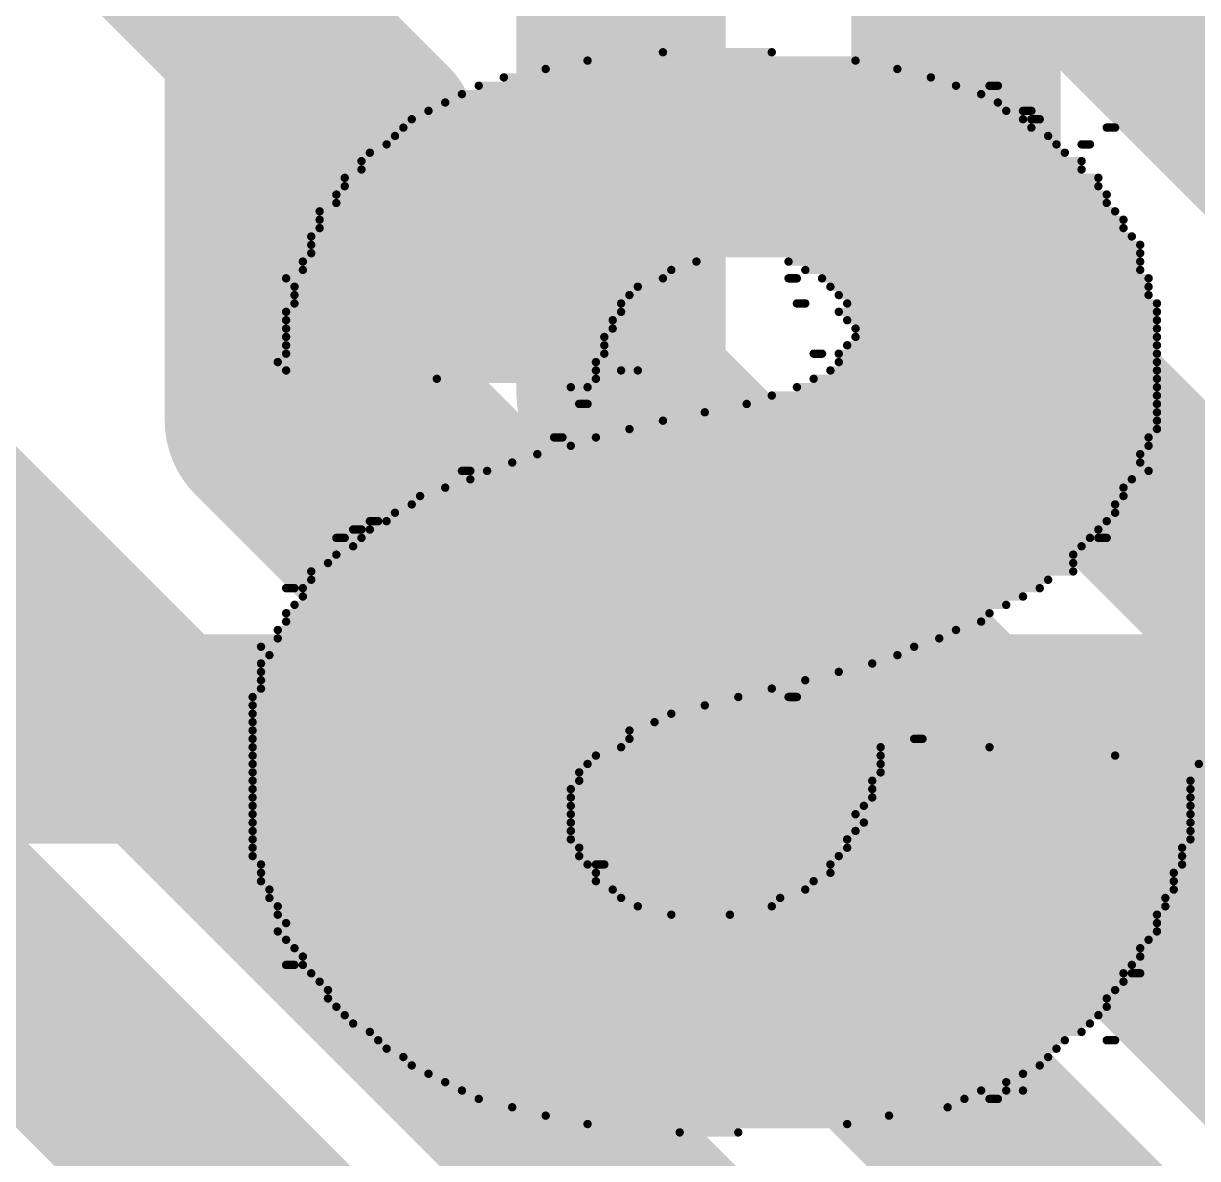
# Model space of a CAD drawing. Header units: millimetres. Extents: x -0.12 to 2.11, y 0 to 1.55.
# Drawn here: x 1.1576 to 1.2978, y 0.6839 to 0.8194 of the extents above; entities that cross this region are included whole.
import ezdxf

# ---------------------------------------------------------------- set-up
doc = ezdxf.new("R2010")
doc.units = ezdxf.units.MM
doc.header["$MEASUREMENT"] = 0
for name, color, linetype in [('BottomLayer', 5, 'Continuous'), ('BottomOverlay', 54, 'Continuous'), ('TopLayer', 1, 'Continuous')]:
    doc.layers.add(name, color=color, linetype=linetype)

msp = doc.modelspace()

# ---------------------------------------------------------------- linework, layer by layer
at = {"layer": 'BottomLayer', "const_width": 0.025}
for points in [[(1.229, 0.77526), (1.229, 0.878)], [(1.187, 0.77201), (1.187, 0.864)], [(1.269, 0.7865), (1.269, 0.86)], [(1.269, 0.7865), (1.3535, 0.702)], [(1.13, 0.778), (1.305, 0.603)], [(1.229, 0.77526), (1.33726, 0.667)], [(1.187, 0.77201), (1.32401, 0.635)], [(1.128, 0.734), (1.291, 0.571)]]:
    msp.add_lwpolyline(points, dxfattribs=at)
at = {"layer": 'BottomLayer', "const_width": 0.0125}
for points in [[(1.26275, 0.7865, 1), (1.27525, 0.7865, 1)], [(1.26275, 0.7865, 1), (1.27525, 0.7865, 1)], [(1.22275, 0.77526, 1), (1.23525, 0.77526, 1)], [(1.22275, 0.77526, 1), (1.23525, 0.77526, 1)], [(1.18075, 0.77201, 1), (1.19325, 0.77201, 1)], [(1.18075, 0.77201, 1), (1.19325, 0.77201, 1)]]:
    msp.add_lwpolyline(points, format="xyb", close=True, dxfattribs=at)
at = {"layer": 'BottomOverlay', "const_width": 0.001}
for points in [[(1.234, 0.816), (1.247, 0.816)], [(1.225, 0.815), (1.257, 0.815)], [(1.215, 0.813), (1.266, 0.813)], [(1.22, 0.814), (1.262, 0.814)], [(1.212, 0.812), (1.269, 0.812)], [(1.273, 0.812), (1.274, 0.812)], [(1.208, 0.81), (1.274, 0.81)], [(1.21, 0.811), (1.272, 0.811)], [(1.206, 0.809), (1.275, 0.809)], [(1.277, 0.809), (1.278, 0.809)], [(1.204, 0.808), (1.277, 0.808)], [(1.278, 0.808), (1.279, 0.808)], [(1.202, 0.806), (1.28, 0.806)], [(1.203, 0.807), (1.278, 0.807)], [(1.287, 0.807), (1.288, 0.807)], [(1.201, 0.805), (1.281, 0.805)], [(1.284, 0.805), (1.285, 0.805)], [(1.198, 0.803), (1.284, 0.803)], [(1.199, 0.804), (1.282, 0.804)], [(1.198, 0.802), (1.284, 0.802)], [(1.196, 0.801), (1.286, 0.801)], [(1.195, 0.799), (1.287, 0.799)], [(1.196, 0.8), (1.286, 0.8)], [(1.195, 0.798), (1.287, 0.798)], [(1.193, 0.797), (1.288, 0.797)], [(1.193, 0.796), (1.289, 0.796)], [(1.193, 0.795), (1.289, 0.795)], [(1.192, 0.794), (1.29, 0.794)], [(1.192, 0.793), (1.291, 0.793)], [(1.192, 0.792), (1.291, 0.792)], [(1.191, 0.791), (1.238, 0.791)], [(1.249, 0.791), (1.291, 0.791)], [(1.189, 0.789), (1.234, 0.789)], [(1.191, 0.79), (1.235, 0.79)], [(1.249, 0.789), (1.25, 0.789)], [(1.251, 0.79), (1.291, 0.79)], [(1.253, 0.789), (1.292, 0.789)], [(1.19, 0.788), (1.231, 0.788)], [(1.254, 0.788), (1.292, 0.788)], [(1.19, 0.787), (1.23, 0.787)], [(1.255, 0.787), (1.292, 0.787)], [(1.189, 0.785), (1.229, 0.785)], [(1.19, 0.786), (1.229, 0.786)], [(1.25, 0.786), (1.251, 0.786)], [(1.255, 0.785), (1.293, 0.785)], [(1.256, 0.786), (1.293, 0.786)], [(1.189, 0.784), (1.228, 0.784)], [(1.256, 0.784), (1.293, 0.784)], [(1.189, 0.783), (1.228, 0.783)], [(1.189, 0.782), (1.227, 0.782)], [(1.257, 0.783), (1.293, 0.783)], [(1.257, 0.782), (1.293, 0.782)], [(1.189, 0.781), (1.227, 0.781)], [(1.256, 0.781), (1.293, 0.781)], [(1.189, 0.78), (1.227, 0.78)], [(1.252, 0.78), (1.253, 0.78)], [(1.255, 0.78), (1.293, 0.78)], [(1.188, 0.779), (1.226, 0.779)], [(1.189, 0.778), (1.226, 0.778)], [(1.229, 0.778), (1.231, 0.778)], [(1.254, 0.778), (1.293, 0.778)], [(1.255, 0.779), (1.293, 0.779)], [(1.207, 0.777), (1.226, 0.777)], [(1.252, 0.777), (1.293, 0.777)], [(1.223, 0.776), (1.225, 0.776)], [(1.247, 0.775), (1.293, 0.775)], [(1.25, 0.776), (1.293, 0.776)], [(1.224, 0.774), (1.225, 0.774)], [(1.244, 0.774), (1.293, 0.774)], [(1.239, 0.773), (1.293, 0.773)], [(1.23, 0.771), (1.293, 0.771)], [(1.234, 0.772), (1.293, 0.772)], [(1.221, 0.77), (1.222, 0.77)], [(1.226, 0.77), (1.292, 0.77)], [(1.219, 0.768), (1.291, 0.768)], [(1.223, 0.769), (1.292, 0.769)], [(1.216, 0.767), (1.291, 0.767)], [(1.21, 0.766), (1.211, 0.766)], [(1.213, 0.766), (1.292, 0.766)], [(1.208, 0.764), (1.289, 0.764)], [(1.211, 0.765), (1.29, 0.765)], [(1.205, 0.763), (1.289, 0.763)], [(1.202, 0.761), (1.288, 0.761)], [(1.204, 0.762), (1.288, 0.762)], [(1.199, 0.76), (1.2, 0.76)], [(1.201, 0.76), (1.287, 0.76)], [(1.197, 0.759), (1.198, 0.759)], [(1.199, 0.759), (1.286, 0.759)], [(1.195, 0.758), (1.196, 0.758)], [(1.197, 0.757), (1.284, 0.757)], [(1.198, 0.758), (1.285, 0.758)], [(1.286, 0.758), (1.287, 0.758)], [(1.195, 0.756), (1.283, 0.756)], [(1.192, 0.754), (1.283, 0.754)], [(1.194, 0.755), (1.283, 0.755)], [(1.192, 0.753), (1.28, 0.753)], [(1.189, 0.752), (1.19, 0.752)], [(1.191, 0.752), (1.279, 0.752)], [(1.19, 0.75), (1.275, 0.75)], [(1.191, 0.751), (1.277, 0.751)], [(1.189, 0.749), (1.273, 0.749)], [(1.188, 0.747), (1.269, 0.747)], [(1.189, 0.748), (1.272, 0.748)], [(1.188, 0.746), (1.267, 0.746)], [(1.186, 0.745), (1.264, 0.745)], [(1.186, 0.743), (1.259, 0.743)], [(1.187, 0.744), (1.262, 0.744)], [(1.186, 0.742), (1.255, 0.742)], [(1.186, 0.741), (1.251, 0.741)], [(1.186, 0.74), (1.247, 0.74)], [(1.185, 0.739), (1.243, 0.739)], [(1.249, 0.739), (1.25, 0.739)], [(1.185, 0.738), (1.239, 0.738)], [(1.185, 0.737), (1.235, 0.737)], [(1.185, 0.736), (1.233, 0.736)], [(1.185, 0.735), (1.23, 0.735)], [(1.185, 0.734), (1.23, 0.734)], [(1.185, 0.733), (1.229, 0.733)], [(1.26, 0.733), (1.273, 0.733)], [(1.264, 0.734), (1.265, 0.734)], [(1.185, 0.732), (1.226, 0.732)], [(1.26, 0.732), (1.288, 0.732)], [(1.185, 0.731), (1.225, 0.731)], [(1.185, 0.73), (1.224, 0.73)], [(1.26, 0.731), (1.298, 0.731)], [(1.26, 0.73), (1.299, 0.73)], [(1.185, 0.729), (1.224, 0.729)], [(1.259, 0.729), (1.297, 0.729)], [(1.185, 0.728), (1.223, 0.728)], [(1.259, 0.728), (1.297, 0.728)], [(1.185, 0.727), (1.223, 0.727)], [(1.185, 0.726), (1.223, 0.726)], [(1.258, 0.726), (1.297, 0.726)], [(1.259, 0.727), (1.297, 0.727)], [(1.185, 0.725), (1.223, 0.725)], [(1.257, 0.725), (1.297, 0.725)], [(1.185, 0.724), (1.223, 0.724)], [(1.185, 0.723), (1.223, 0.723)], [(1.257, 0.723), (1.297, 0.723)], [(1.258, 0.724), (1.297, 0.724)], [(1.185, 0.722), (1.223, 0.722)], [(1.256, 0.722), (1.297, 0.722)], [(1.185, 0.721), (1.224, 0.721)], [(1.256, 0.721), (1.296, 0.721)], [(1.185, 0.72), (1.224, 0.72)], [(1.186, 0.719), (1.225, 0.719)], [(1.226, 0.719), (1.227, 0.719)], [(1.254, 0.719), (1.296, 0.719)], [(1.255, 0.72), (1.296, 0.72)], [(1.186, 0.718), (1.226, 0.718)], [(1.254, 0.718), (1.295, 0.718)], [(1.186, 0.717), (1.226, 0.717)], [(1.187, 0.716), (1.228, 0.716)], [(1.251, 0.716), (1.295, 0.716)], [(1.252, 0.717), (1.295, 0.717)], [(1.187, 0.715), (1.229, 0.715)], [(1.248, 0.715), (1.294, 0.715)], [(1.188, 0.714), (1.231, 0.714)], [(1.247, 0.714), (1.294, 0.714)], [(1.188, 0.713), (1.235, 0.713)], [(1.189, 0.712), (1.293, 0.712)], [(1.242, 0.713), (1.293, 0.713)], [(1.188, 0.711), (1.293, 0.711)], [(1.189, 0.71), (1.292, 0.71)], [(1.19, 0.709), (1.291, 0.709)], [(1.191, 0.708), (1.291, 0.708)], [(1.189, 0.707), (1.19, 0.707)], [(1.191, 0.707), (1.29, 0.707)], [(1.192, 0.706), (1.289, 0.706)], [(1.193, 0.705), (1.289, 0.705)], [(1.29, 0.706), (1.291, 0.706)], [(1.194, 0.704), (1.288, 0.704)], [(1.194, 0.703), (1.287, 0.703)], [(1.195, 0.702), (1.287, 0.702)], [(1.196, 0.701), (1.286, 0.701)], [(1.197, 0.7), (1.285, 0.7)], [(1.199, 0.699), (1.284, 0.699)], [(1.2, 0.698), (1.282, 0.698)], [(1.287, 0.698), (1.288, 0.698)], [(1.201, 0.697), (1.281, 0.697)], [(1.203, 0.696), (1.28, 0.696)], [(1.204, 0.695), (1.279, 0.695)], [(1.206, 0.694), (1.277, 0.694)], [(1.208, 0.693), (1.275, 0.693)], [(1.21, 0.692), (1.272, 0.692)], [(1.212, 0.691), (1.27, 0.691)], [(1.273, 0.691), (1.274, 0.691)], [(1.275, 0.692), (1.277, 0.692)], [(1.216, 0.69), (1.268, 0.69)], [(1.22, 0.689), (1.261, 0.689)], [(1.225, 0.688), (1.256, 0.688)], [(1.236, 0.687), (1.243, 0.687)]]:
    msp.add_lwpolyline(points, dxfattribs=at)
at = {"layer": 'BottomOverlay', "const_width": 0.0005}
for points in [[(1.23375, 0.816, 1), (1.23425, 0.816, 1)], [(1.24675, 0.816, 1), (1.24725, 0.816, 1)], [(1.22475, 0.815, 1), (1.22525, 0.815, 1)], [(1.25675, 0.815, 1), (1.25725, 0.815, 1)], [(1.21475, 0.813, 1), (1.21525, 0.813, 1)], [(1.21975, 0.814, 1), (1.22025, 0.814, 1)], [(1.26175, 0.814, 1), (1.26225, 0.814, 1)], [(1.26575, 0.813, 1), (1.26625, 0.813, 1)], [(1.21175, 0.812, 1), (1.21225, 0.812, 1)], [(1.26875, 0.812, 1), (1.26925, 0.812, 1)], [(1.27275, 0.812, 1), (1.27325, 0.812, 1)], [(1.27375, 0.812, 1), (1.27425, 0.812, 1)], [(1.20775, 0.81, 1), (1.20825, 0.81, 1)], [(1.20975, 0.811, 1), (1.21025, 0.811, 1)], [(1.27175, 0.811, 1), (1.27225, 0.811, 1)], [(1.27375, 0.81, 1), (1.27425, 0.81, 1)], [(1.20575, 0.809, 1), (1.20625, 0.809, 1)], [(1.27475, 0.809, 1), (1.27525, 0.809, 1)], [(1.27675, 0.809, 1), (1.27725, 0.809, 1)], [(1.27775, 0.809, 1), (1.27825, 0.809, 1)], [(1.20375, 0.808, 1), (1.20425, 0.808, 1)], [(1.27675, 0.808, 1), (1.27725, 0.808, 1)], [(1.27775, 0.808, 1), (1.27825, 0.808, 1)], [(1.27875, 0.808, 1), (1.27925, 0.808, 1)], [(1.20175, 0.806, 1), (1.20225, 0.806, 1)], [(1.20275, 0.807, 1), (1.20325, 0.807, 1)], [(1.27775, 0.807, 1), (1.27825, 0.807, 1)], [(1.27975, 0.806, 1), (1.28025, 0.806, 1)], [(1.28675, 0.807, 1), (1.28725, 0.807, 1)], [(1.28775, 0.807, 1), (1.28825, 0.807, 1)], [(1.20075, 0.805, 1), (1.20125, 0.805, 1)], [(1.28075, 0.805, 1), (1.28125, 0.805, 1)], [(1.28375, 0.805, 1), (1.28425, 0.805, 1)], [(1.28475, 0.805, 1), (1.28525, 0.805, 1)], [(1.19775, 0.803, 1), (1.19825, 0.803, 1)], [(1.19875, 0.804, 1), (1.19925, 0.804, 1)], [(1.28175, 0.804, 1), (1.28225, 0.804, 1)], [(1.28375, 0.803, 1), (1.28425, 0.803, 1)], [(1.19775, 0.802, 1), (1.19825, 0.802, 1)], [(1.28375, 0.802, 1), (1.28425, 0.802, 1)], [(1.19575, 0.801, 1), (1.19625, 0.801, 1)], [(1.28575, 0.801, 1), (1.28625, 0.801, 1)], [(1.19475, 0.799, 1), (1.19525, 0.799, 1)], [(1.19575, 0.8, 1), (1.19625, 0.8, 1)], [(1.28575, 0.8, 1), (1.28625, 0.8, 1)], [(1.28675, 0.799, 1), (1.28725, 0.799, 1)], [(1.19475, 0.798, 1), (1.19525, 0.798, 1)], [(1.28675, 0.798, 1), (1.28725, 0.798, 1)], [(1.19275, 0.797, 1), (1.19325, 0.797, 1)], [(1.19275, 0.796, 1), (1.19325, 0.796, 1)], [(1.28775, 0.797, 1), (1.28825, 0.797, 1)], [(1.28875, 0.796, 1), (1.28925, 0.796, 1)], [(1.19275, 0.795, 1), (1.19325, 0.795, 1)], [(1.28875, 0.795, 1), (1.28925, 0.795, 1)], [(1.19175, 0.794, 1), (1.19225, 0.794, 1)], [(1.28975, 0.794, 1), (1.29025, 0.794, 1)], [(1.19175, 0.793, 1), (1.19225, 0.793, 1)], [(1.19175, 0.792, 1), (1.19225, 0.792, 1)], [(1.29075, 0.793, 1), (1.29125, 0.793, 1)], [(1.29075, 0.792, 1), (1.29125, 0.792, 1)], [(1.19075, 0.791, 1), (1.19125, 0.791, 1)], [(1.23775, 0.791, 1), (1.23825, 0.791, 1)], [(1.24875, 0.791, 1), (1.24925, 0.791, 1)], [(1.29075, 0.791, 1), (1.29125, 0.791, 1)], [(1.18875, 0.789, 1), (1.18925, 0.789, 1)], [(1.19075, 0.79, 1), (1.19125, 0.79, 1)], [(1.23375, 0.789, 1), (1.23425, 0.789, 1)], [(1.23475, 0.79, 1), (1.23525, 0.79, 1)], [(1.24875, 0.789, 1), (1.24925, 0.789, 1)], [(1.24975, 0.789, 1), (1.25025, 0.789, 1)], [(1.25075, 0.79, 1), (1.25125, 0.79, 1)], [(1.25275, 0.789, 1), (1.25325, 0.789, 1)], [(1.29075, 0.79, 1), (1.29125, 0.79, 1)], [(1.29175, 0.789, 1), (1.29225, 0.789, 1)], [(1.18975, 0.788, 1), (1.19025, 0.788, 1)], [(1.23075, 0.788, 1), (1.23125, 0.788, 1)], [(1.25375, 0.788, 1), (1.25425, 0.788, 1)], [(1.29175, 0.788, 1), (1.29225, 0.788, 1)], [(1.18975, 0.787, 1), (1.19025, 0.787, 1)], [(1.22975, 0.787, 1), (1.23025, 0.787, 1)], [(1.25475, 0.787, 1), (1.25525, 0.787, 1)], [(1.29175, 0.787, 1), (1.29225, 0.787, 1)], [(1.18875, 0.785, 1), (1.18925, 0.785, 1)], [(1.18975, 0.786, 1), (1.19025, 0.786, 1)], [(1.22875, 0.786, 1), (1.22925, 0.786, 1)], [(1.22875, 0.785, 1), (1.22925, 0.785, 1)], [(1.24975, 0.786, 1), (1.25025, 0.786, 1)], [(1.25075, 0.786, 1), (1.25125, 0.786, 1)], [(1.25475, 0.785, 1), (1.25525, 0.785, 1)], [(1.25575, 0.786, 1), (1.25625, 0.786, 1)], [(1.29275, 0.786, 1), (1.29325, 0.786, 1)], [(1.29275, 0.785, 1), (1.29325, 0.785, 1)], [(1.18875, 0.784, 1), (1.18925, 0.784, 1)], [(1.22775, 0.784, 1), (1.22825, 0.784, 1)], [(1.25575, 0.784, 1), (1.25625, 0.784, 1)], [(1.29275, 0.784, 1), (1.29325, 0.784, 1)], [(1.18875, 0.783, 1), (1.18925, 0.783, 1)], [(1.18875, 0.782, 1), (1.18925, 0.782, 1)], [(1.22675, 0.782, 1), (1.22725, 0.782, 1)], [(1.22775, 0.783, 1), (1.22825, 0.783, 1)], [(1.25675, 0.783, 1), (1.25725, 0.783, 1)], [(1.25675, 0.782, 1), (1.25725, 0.782, 1)], [(1.29275, 0.783, 1), (1.29325, 0.783, 1)], [(1.29275, 0.782, 1), (1.29325, 0.782, 1)], [(1.18875, 0.781, 1), (1.18925, 0.781, 1)], [(1.22675, 0.781, 1), (1.22725, 0.781, 1)], [(1.25575, 0.781, 1), (1.25625, 0.781, 1)], [(1.29275, 0.781, 1), (1.29325, 0.781, 1)], [(1.18875, 0.78, 1), (1.18925, 0.78, 1)], [(1.22675, 0.78, 1), (1.22725, 0.78, 1)], [(1.25175, 0.78, 1), (1.25225, 0.78, 1)], [(1.25275, 0.78, 1), (1.25325, 0.78, 1)], [(1.25475, 0.78, 1), (1.25525, 0.78, 1)], [(1.29275, 0.78, 1), (1.29325, 0.78, 1)], [(1.18775, 0.779, 1), (1.18825, 0.779, 1)], [(1.18875, 0.778, 1), (1.18925, 0.778, 1)], [(1.22575, 0.779, 1), (1.22625, 0.779, 1)], [(1.22575, 0.778, 1), (1.22625, 0.778, 1)], [(1.22875, 0.778, 1), (1.22925, 0.778, 1)], [(1.23075, 0.778, 1), (1.23125, 0.778, 1)], [(1.25375, 0.778, 1), (1.25425, 0.778, 1)], [(1.25475, 0.779, 1), (1.25525, 0.779, 1)], [(1.29275, 0.779, 1), (1.29325, 0.779, 1)], [(1.29275, 0.778, 1), (1.29325, 0.778, 1)], [(1.20675, 0.777, 1), (1.20725, 0.777, 1)], [(1.22575, 0.777, 1), (1.22625, 0.777, 1)], [(1.25175, 0.777, 1), (1.25225, 0.777, 1)], [(1.29275, 0.777, 1), (1.29325, 0.777, 1)], [(1.22275, 0.776, 1), (1.22325, 0.776, 1)], [(1.22475, 0.776, 1), (1.22525, 0.776, 1)], [(1.24675, 0.775, 1), (1.24725, 0.775, 1)], [(1.24975, 0.776, 1), (1.25025, 0.776, 1)], [(1.29275, 0.776, 1), (1.29325, 0.776, 1)], [(1.29275, 0.775, 1), (1.29325, 0.775, 1)], [(1.22375, 0.774, 1), (1.22425, 0.774, 1)], [(1.22475, 0.774, 1), (1.22525, 0.774, 1)], [(1.24375, 0.774, 1), (1.24425, 0.774, 1)], [(1.29275, 0.774, 1), (1.29325, 0.774, 1)], [(1.23875, 0.773, 1), (1.23925, 0.773, 1)], [(1.29275, 0.773, 1), (1.29325, 0.773, 1)], [(1.22975, 0.771, 1), (1.23025, 0.771, 1)], [(1.23375, 0.772, 1), (1.23425, 0.772, 1)], [(1.29275, 0.772, 1), (1.29325, 0.772, 1)], [(1.29275, 0.771, 1), (1.29325, 0.771, 1)], [(1.22075, 0.77, 1), (1.22125, 0.77, 1)], [(1.22175, 0.77, 1), (1.22225, 0.77, 1)], [(1.22575, 0.77, 1), (1.22625, 0.77, 1)], [(1.29175, 0.77, 1), (1.29225, 0.77, 1)], [(1.21875, 0.768, 1), (1.21925, 0.768, 1)], [(1.22275, 0.769, 1), (1.22325, 0.769, 1)], [(1.29075, 0.768, 1), (1.29125, 0.768, 1)], [(1.29175, 0.769, 1), (1.29225, 0.769, 1)], [(1.21575, 0.767, 1), (1.21625, 0.767, 1)], [(1.29075, 0.767, 1), (1.29125, 0.767, 1)], [(1.20975, 0.766, 1), (1.21025, 0.766, 1)], [(1.21075, 0.766, 1), (1.21125, 0.766, 1)], [(1.21275, 0.766, 1), (1.21325, 0.766, 1)], [(1.29175, 0.766, 1), (1.29225, 0.766, 1)], [(1.20775, 0.764, 1), (1.20825, 0.764, 1)], [(1.21075, 0.765, 1), (1.21125, 0.765, 1)], [(1.28875, 0.764, 1), (1.28925, 0.764, 1)], [(1.28975, 0.765, 1), (1.29025, 0.765, 1)], [(1.20475, 0.763, 1), (1.20525, 0.763, 1)], [(1.28875, 0.763, 1), (1.28925, 0.763, 1)], [(1.20175, 0.761, 1), (1.20225, 0.761, 1)], [(1.20375, 0.762, 1), (1.20425, 0.762, 1)], [(1.28775, 0.762, 1), (1.28825, 0.762, 1)], [(1.28775, 0.761, 1), (1.28825, 0.761, 1)], [(1.19875, 0.76, 1), (1.19925, 0.76, 1)], [(1.19975, 0.76, 1), (1.20025, 0.76, 1)], [(1.20075, 0.76, 1), (1.20125, 0.76, 1)], [(1.28675, 0.76, 1), (1.28725, 0.76, 1)], [(1.19675, 0.759, 1), (1.19725, 0.759, 1)], [(1.19775, 0.759, 1), (1.19825, 0.759, 1)], [(1.19875, 0.759, 1), (1.19925, 0.759, 1)], [(1.28575, 0.759, 1), (1.28625, 0.759, 1)], [(1.19475, 0.758, 1), (1.19525, 0.758, 1)], [(1.19575, 0.758, 1), (1.19625, 0.758, 1)], [(1.19675, 0.757, 1), (1.19725, 0.757, 1)], [(1.19775, 0.758, 1), (1.19825, 0.758, 1)], [(1.28375, 0.757, 1), (1.28425, 0.757, 1)], [(1.28475, 0.758, 1), (1.28525, 0.758, 1)], [(1.28575, 0.758, 1), (1.28625, 0.758, 1)], [(1.28675, 0.758, 1), (1.28725, 0.758, 1)], [(1.19475, 0.756, 1), (1.19525, 0.756, 1)], [(1.28275, 0.756, 1), (1.28325, 0.756, 1)], [(1.19175, 0.754, 1), (1.19225, 0.754, 1)], [(1.19375, 0.755, 1), (1.19425, 0.755, 1)], [(1.28275, 0.755, 1), (1.28325, 0.755, 1)], [(1.28275, 0.754, 1), (1.28325, 0.754, 1)], [(1.19175, 0.753, 1), (1.19225, 0.753, 1)], [(1.27975, 0.753, 1), (1.28025, 0.753, 1)], [(1.18875, 0.752, 1), (1.18925, 0.752, 1)], [(1.18975, 0.752, 1), (1.19025, 0.752, 1)], [(1.19075, 0.752, 1), (1.19125, 0.752, 1)], [(1.27875, 0.752, 1), (1.27925, 0.752, 1)], [(1.18975, 0.75, 1), (1.19025, 0.75, 1)], [(1.19075, 0.751, 1), (1.19125, 0.751, 1)], [(1.27475, 0.75, 1), (1.27525, 0.75, 1)], [(1.27675, 0.751, 1), (1.27725, 0.751, 1)], [(1.18875, 0.749, 1), (1.18925, 0.749, 1)], [(1.27275, 0.749, 1), (1.27325, 0.749, 1)], [(1.18775, 0.747, 1), (1.18825, 0.747, 1)], [(1.18875, 0.748, 1), (1.18925, 0.748, 1)], [(1.26875, 0.747, 1), (1.26925, 0.747, 1)], [(1.27175, 0.748, 1), (1.27225, 0.748, 1)], [(1.18775, 0.746, 1), (1.18825, 0.746, 1)], [(1.26675, 0.746, 1), (1.26725, 0.746, 1)], [(1.18575, 0.745, 1), (1.18625, 0.745, 1)], [(1.26375, 0.745, 1), (1.26425, 0.745, 1)], [(1.18575, 0.743, 1), (1.18625, 0.743, 1)], [(1.18675, 0.744, 1), (1.18725, 0.744, 1)], [(1.25875, 0.743, 1), (1.25925, 0.743, 1)], [(1.26175, 0.744, 1), (1.26225, 0.744, 1)], [(1.18575, 0.742, 1), (1.18625, 0.742, 1)], [(1.25475, 0.742, 1), (1.25525, 0.742, 1)], [(1.18575, 0.741, 1), (1.18625, 0.741, 1)], [(1.18575, 0.74, 1), (1.18625, 0.74, 1)], [(1.24675, 0.74, 1), (1.24725, 0.74, 1)], [(1.25075, 0.741, 1), (1.25125, 0.741, 1)], [(1.18475, 0.739, 1), (1.18525, 0.739, 1)], [(1.24275, 0.739, 1), (1.24325, 0.739, 1)], [(1.24875, 0.739, 1), (1.24925, 0.739, 1)], [(1.24975, 0.739, 1), (1.25025, 0.739, 1)], [(1.18475, 0.738, 1), (1.18525, 0.738, 1)], [(1.18475, 0.737, 1), (1.18525, 0.737, 1)], [(1.23475, 0.737, 1), (1.23525, 0.737, 1)], [(1.23875, 0.738, 1), (1.23925, 0.738, 1)], [(1.18475, 0.736, 1), (1.18525, 0.736, 1)], [(1.23275, 0.736, 1), (1.23325, 0.736, 1)], [(1.18475, 0.735, 1), (1.18525, 0.735, 1)], [(1.22975, 0.735, 1), (1.23025, 0.735, 1)], [(1.18475, 0.734, 1), (1.18525, 0.734, 1)], [(1.18475, 0.733, 1), (1.18525, 0.733, 1)], [(1.22875, 0.733, 1), (1.22925, 0.733, 1)], [(1.22975, 0.734, 1), (1.23025, 0.734, 1)], [(1.25975, 0.733, 1), (1.26025, 0.733, 1)], [(1.26375, 0.734, 1), (1.26425, 0.734, 1)], [(1.26475, 0.734, 1), (1.26525, 0.734, 1)], [(1.27275, 0.733, 1), (1.27325, 0.733, 1)], [(1.18475, 0.732, 1), (1.18525, 0.732, 1)], [(1.22575, 0.732, 1), (1.22625, 0.732, 1)], [(1.25975, 0.732, 1), (1.26025, 0.732, 1)], [(1.28775, 0.732, 1), (1.28825, 0.732, 1)], [(1.18475, 0.731, 1), (1.18525, 0.731, 1)], [(1.18475, 0.73, 1), (1.18525, 0.73, 1)], [(1.22375, 0.73, 1), (1.22425, 0.73, 1)], [(1.22475, 0.731, 1), (1.22525, 0.731, 1)], [(1.25975, 0.731, 1), (1.26025, 0.731, 1)], [(1.25975, 0.73, 1), (1.26025, 0.73, 1)], [(1.29775, 0.731, 1), (1.29825, 0.731, 1)], [(1.18475, 0.729, 1), (1.18525, 0.729, 1)], [(1.22375, 0.729, 1), (1.22425, 0.729, 1)], [(1.25875, 0.729, 1), (1.25925, 0.729, 1)], [(1.29675, 0.729, 1), (1.29725, 0.729, 1)], [(1.18475, 0.728, 1), (1.18525, 0.728, 1)], [(1.22275, 0.728, 1), (1.22325, 0.728, 1)], [(1.25875, 0.728, 1), (1.25925, 0.728, 1)], [(1.29675, 0.728, 1), (1.29725, 0.728, 1)], [(1.18475, 0.727, 1), (1.18525, 0.727, 1)], [(1.18475, 0.726, 1), (1.18525, 0.726, 1)], [(1.22275, 0.727, 1), (1.22325, 0.727, 1)], [(1.22275, 0.726, 1), (1.22325, 0.726, 1)], [(1.25775, 0.726, 1), (1.25825, 0.726, 1)], [(1.25875, 0.727, 1), (1.25925, 0.727, 1)], [(1.29675, 0.727, 1), (1.29725, 0.727, 1)], [(1.29675, 0.726, 1), (1.29725, 0.726, 1)], [(1.18475, 0.725, 1), (1.18525, 0.725, 1)], [(1.22275, 0.725, 1), (1.22325, 0.725, 1)], [(1.25675, 0.725, 1), (1.25725, 0.725, 1)], [(1.29675, 0.725, 1), (1.29725, 0.725, 1)], [(1.18475, 0.724, 1), (1.18525, 0.724, 1)], [(1.18475, 0.723, 1), (1.18525, 0.723, 1)], [(1.22275, 0.724, 1), (1.22325, 0.724, 1)], [(1.22275, 0.723, 1), (1.22325, 0.723, 1)], [(1.25675, 0.723, 1), (1.25725, 0.723, 1)], [(1.25775, 0.724, 1), (1.25825, 0.724, 1)], [(1.29675, 0.724, 1), (1.29725, 0.724, 1)], [(1.29675, 0.723, 1), (1.29725, 0.723, 1)], [(1.18475, 0.722, 1), (1.18525, 0.722, 1)], [(1.22275, 0.722, 1), (1.22325, 0.722, 1)], [(1.25575, 0.722, 1), (1.25625, 0.722, 1)], [(1.29675, 0.722, 1), (1.29725, 0.722, 1)], [(1.18475, 0.721, 1), (1.18525, 0.721, 1)], [(1.22375, 0.721, 1), (1.22425, 0.721, 1)], [(1.25575, 0.721, 1), (1.25625, 0.721, 1)], [(1.29575, 0.721, 1), (1.29625, 0.721, 1)], [(1.18475, 0.72, 1), (1.18525, 0.72, 1)], [(1.18575, 0.719, 1), (1.18625, 0.719, 1)], [(1.22375, 0.72, 1), (1.22425, 0.72, 1)], [(1.22475, 0.719, 1), (1.22525, 0.719, 1)], [(1.22575, 0.719, 1), (1.22625, 0.719, 1)], [(1.22675, 0.719, 1), (1.22725, 0.719, 1)], [(1.25375, 0.719, 1), (1.25425, 0.719, 1)], [(1.25475, 0.72, 1), (1.25525, 0.72, 1)], [(1.29575, 0.72, 1), (1.29625, 0.72, 1)], [(1.29575, 0.719, 1), (1.29625, 0.719, 1)], [(1.18575, 0.718, 1), (1.18625, 0.718, 1)], [(1.22575, 0.718, 1), (1.22625, 0.718, 1)], [(1.25375, 0.718, 1), (1.25425, 0.718, 1)], [(1.29475, 0.718, 1), (1.29525, 0.718, 1)], [(1.18575, 0.717, 1), (1.18625, 0.717, 1)], [(1.18675, 0.716, 1), (1.18725, 0.716, 1)], [(1.22575, 0.717, 1), (1.22625, 0.717, 1)], [(1.22775, 0.716, 1), (1.22825, 0.716, 1)], [(1.25075, 0.716, 1), (1.25125, 0.716, 1)], [(1.25175, 0.717, 1), (1.25225, 0.717, 1)], [(1.29475, 0.717, 1), (1.29525, 0.717, 1)], [(1.29475, 0.716, 1), (1.29525, 0.716, 1)], [(1.18675, 0.715, 1), (1.18725, 0.715, 1)], [(1.22875, 0.715, 1), (1.22925, 0.715, 1)], [(1.24775, 0.715, 1), (1.24825, 0.715, 1)], [(1.29375, 0.715, 1), (1.29425, 0.715, 1)], [(1.18775, 0.714, 1), (1.18825, 0.714, 1)], [(1.23075, 0.714, 1), (1.23125, 0.714, 1)], [(1.24675, 0.714, 1), (1.24725, 0.714, 1)], [(1.29375, 0.714, 1), (1.29425, 0.714, 1)], [(1.18775, 0.713, 1), (1.18825, 0.713, 1)], [(1.18875, 0.712, 1), (1.18925, 0.712, 1)], [(1.23475, 0.713, 1), (1.23525, 0.713, 1)], [(1.24175, 0.713, 1), (1.24225, 0.713, 1)], [(1.29275, 0.713, 1), (1.29325, 0.713, 1)], [(1.29275, 0.712, 1), (1.29325, 0.712, 1)], [(1.18775, 0.711, 1), (1.18825, 0.711, 1)], [(1.29275, 0.711, 1), (1.29325, 0.711, 1)], [(1.18875, 0.71, 1), (1.18925, 0.71, 1)], [(1.18975, 0.709, 1), (1.19025, 0.709, 1)], [(1.29075, 0.709, 1), (1.29125, 0.709, 1)], [(1.29175, 0.71, 1), (1.29225, 0.71, 1)], [(1.19075, 0.708, 1), (1.19125, 0.708, 1)], [(1.29075, 0.708, 1), (1.29125, 0.708, 1)], [(1.18875, 0.707, 1), (1.18925, 0.707, 1)], [(1.18975, 0.707, 1), (1.19025, 0.707, 1)], [(1.19075, 0.707, 1), (1.19125, 0.707, 1)], [(1.28975, 0.707, 1), (1.29025, 0.707, 1)], [(1.19175, 0.706, 1), (1.19225, 0.706, 1)], [(1.19275, 0.705, 1), (1.19325, 0.705, 1)], [(1.28875, 0.706, 1), (1.28925, 0.706, 1)], [(1.28875, 0.705, 1), (1.28925, 0.705, 1)], [(1.28975, 0.706, 1), (1.29025, 0.706, 1)], [(1.29075, 0.706, 1), (1.29125, 0.706, 1)], [(1.19375, 0.704, 1), (1.19425, 0.704, 1)], [(1.28775, 0.704, 1), (1.28825, 0.704, 1)], [(1.19375, 0.703, 1), (1.19425, 0.703, 1)], [(1.19475, 0.702, 1), (1.19525, 0.702, 1)], [(1.28675, 0.703, 1), (1.28725, 0.703, 1)], [(1.28675, 0.702, 1), (1.28725, 0.702, 1)], [(1.19575, 0.701, 1), (1.19625, 0.701, 1)], [(1.28575, 0.701, 1), (1.28625, 0.701, 1)], [(1.19675, 0.7, 1), (1.19725, 0.7, 1)], [(1.28475, 0.7, 1), (1.28525, 0.7, 1)], [(1.19875, 0.699, 1), (1.19925, 0.699, 1)], [(1.19975, 0.698, 1), (1.20025, 0.698, 1)], [(1.28175, 0.698, 1), (1.28225, 0.698, 1)], [(1.28375, 0.699, 1), (1.28425, 0.699, 1)], [(1.28675, 0.698, 1), (1.28725, 0.698, 1)], [(1.28775, 0.698, 1), (1.28825, 0.698, 1)], [(1.20075, 0.697, 1), (1.20125, 0.697, 1)], [(1.28075, 0.697, 1), (1.28125, 0.697, 1)], [(1.20275, 0.696, 1), (1.20325, 0.696, 1)], [(1.20375, 0.695, 1), (1.20425, 0.695, 1)], [(1.27875, 0.695, 1), (1.27925, 0.695, 1)], [(1.27975, 0.696, 1), (1.28025, 0.696, 1)], [(1.20575, 0.694, 1), (1.20625, 0.694, 1)], [(1.27675, 0.694, 1), (1.27725, 0.694, 1)], [(1.20775, 0.693, 1), (1.20825, 0.693, 1)], [(1.27475, 0.693, 1), (1.27525, 0.693, 1)], [(1.20975, 0.692, 1), (1.21025, 0.692, 1)], [(1.21175, 0.691, 1), (1.21225, 0.691, 1)], [(1.26975, 0.691, 1), (1.27025, 0.691, 1)], [(1.27175, 0.692, 1), (1.27225, 0.692, 1)], [(1.27275, 0.691, 1), (1.27325, 0.691, 1)], [(1.27375, 0.691, 1), (1.27425, 0.691, 1)], [(1.27475, 0.692, 1), (1.27525, 0.692, 1)], [(1.27675, 0.692, 1), (1.27725, 0.692, 1)], [(1.21575, 0.69, 1), (1.21625, 0.69, 1)], [(1.26775, 0.69, 1), (1.26825, 0.69, 1)], [(1.21975, 0.689, 1), (1.22025, 0.689, 1)], [(1.22475, 0.688, 1), (1.22525, 0.688, 1)], [(1.25575, 0.688, 1), (1.25625, 0.688, 1)], [(1.26075, 0.689, 1), (1.26125, 0.689, 1)], [(1.23575, 0.687, 1), (1.23625, 0.687, 1)], [(1.24275, 0.687, 1), (1.24325, 0.687, 1)]]:
    msp.add_lwpolyline(points, format="xyb", close=True, dxfattribs=at)
at = {"layer": 'TopLayer', "const_width": 0.025}
for points in [[(1.306, 0.734), (1.452, 0.88)], [(1.24, 0.873), (1.314, 0.799)], [(1.167, 0.838), (1.1995, 0.8055)], [(1.1995, 0.7725), (1.1995, 0.8055)], [(1.1995, 0.7725), (1.236, 0.736)], [(1.126, 0.734), (1.306, 0.734)]]:
    msp.add_lwpolyline(points, dxfattribs=at)
at = {"layer": 'TopLayer', "const_width": 0.0125}
for points in [[(1.19325, 0.8055, 1), (1.20575, 0.8055, 1)], [(1.19325, 0.8055, 1), (1.20575, 0.8055, 1)], [(1.19325, 0.7725, 1), (1.20575, 0.7725, 1)], [(1.19325, 0.7725, 1), (1.20575, 0.7725, 1)], [(1.22975, 0.736, 1), (1.24225, 0.736, 1)], [(1.29975, 0.734, 1), (1.31225, 0.734, 1)], [(1.29975, 0.734, 1), (1.31225, 0.734, 1)]]:
    msp.add_lwpolyline(points, format="xyb", close=True, dxfattribs=at)

doc.saveas('drawing.dxf')
